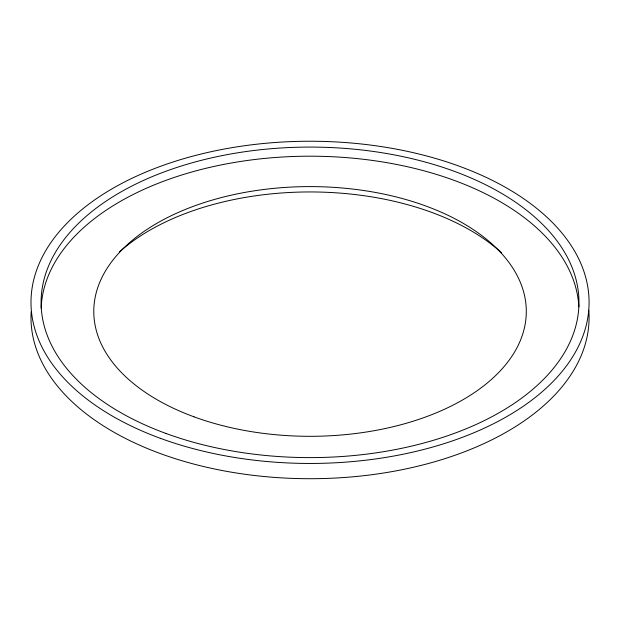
<?xml version="1.0" encoding="UTF-8"?>
<svg xmlns="http://www.w3.org/2000/svg" width="620" height="620" viewBox="0 0 620 620"><rect width="100%" height="100%" fill="white"/><g stroke="black" fill="none" stroke-linecap="round" stroke-linejoin="round"><path stroke-width="0.93" d="M588.791 310.256A279.047 161.107 0 0 1 311.24 478.71A279.047 161.107 0 0 1 31.178 311.651M41.168 308.125A268.933 155.263 0 0 1 308.938 156.194A268.933 155.263 0 0 1 578.847 306.853M119.35 252.03A226.726 130.898 0 0 1 501.673 252.898M160.363 438.317A279.047 161.107 0 0 0 588.829 309.186A279.047 161.107 0 0 0 180.908 159.526A279.047 161.107 0 0 0 160.363 438.317M194.037 416.834A216.264 124.86 0 0 0 526.101 316.766A216.264 124.86 0 0 0 209.963 200.772A216.264 124.86 0 0 0 194.037 416.834M165.788 433.388A268.933 155.263 0 0 0 578.716 308.938A268.933 155.263 0 0 0 185.589 164.703A268.933 155.263 0 0 0 165.788 433.388"/></g></svg>
